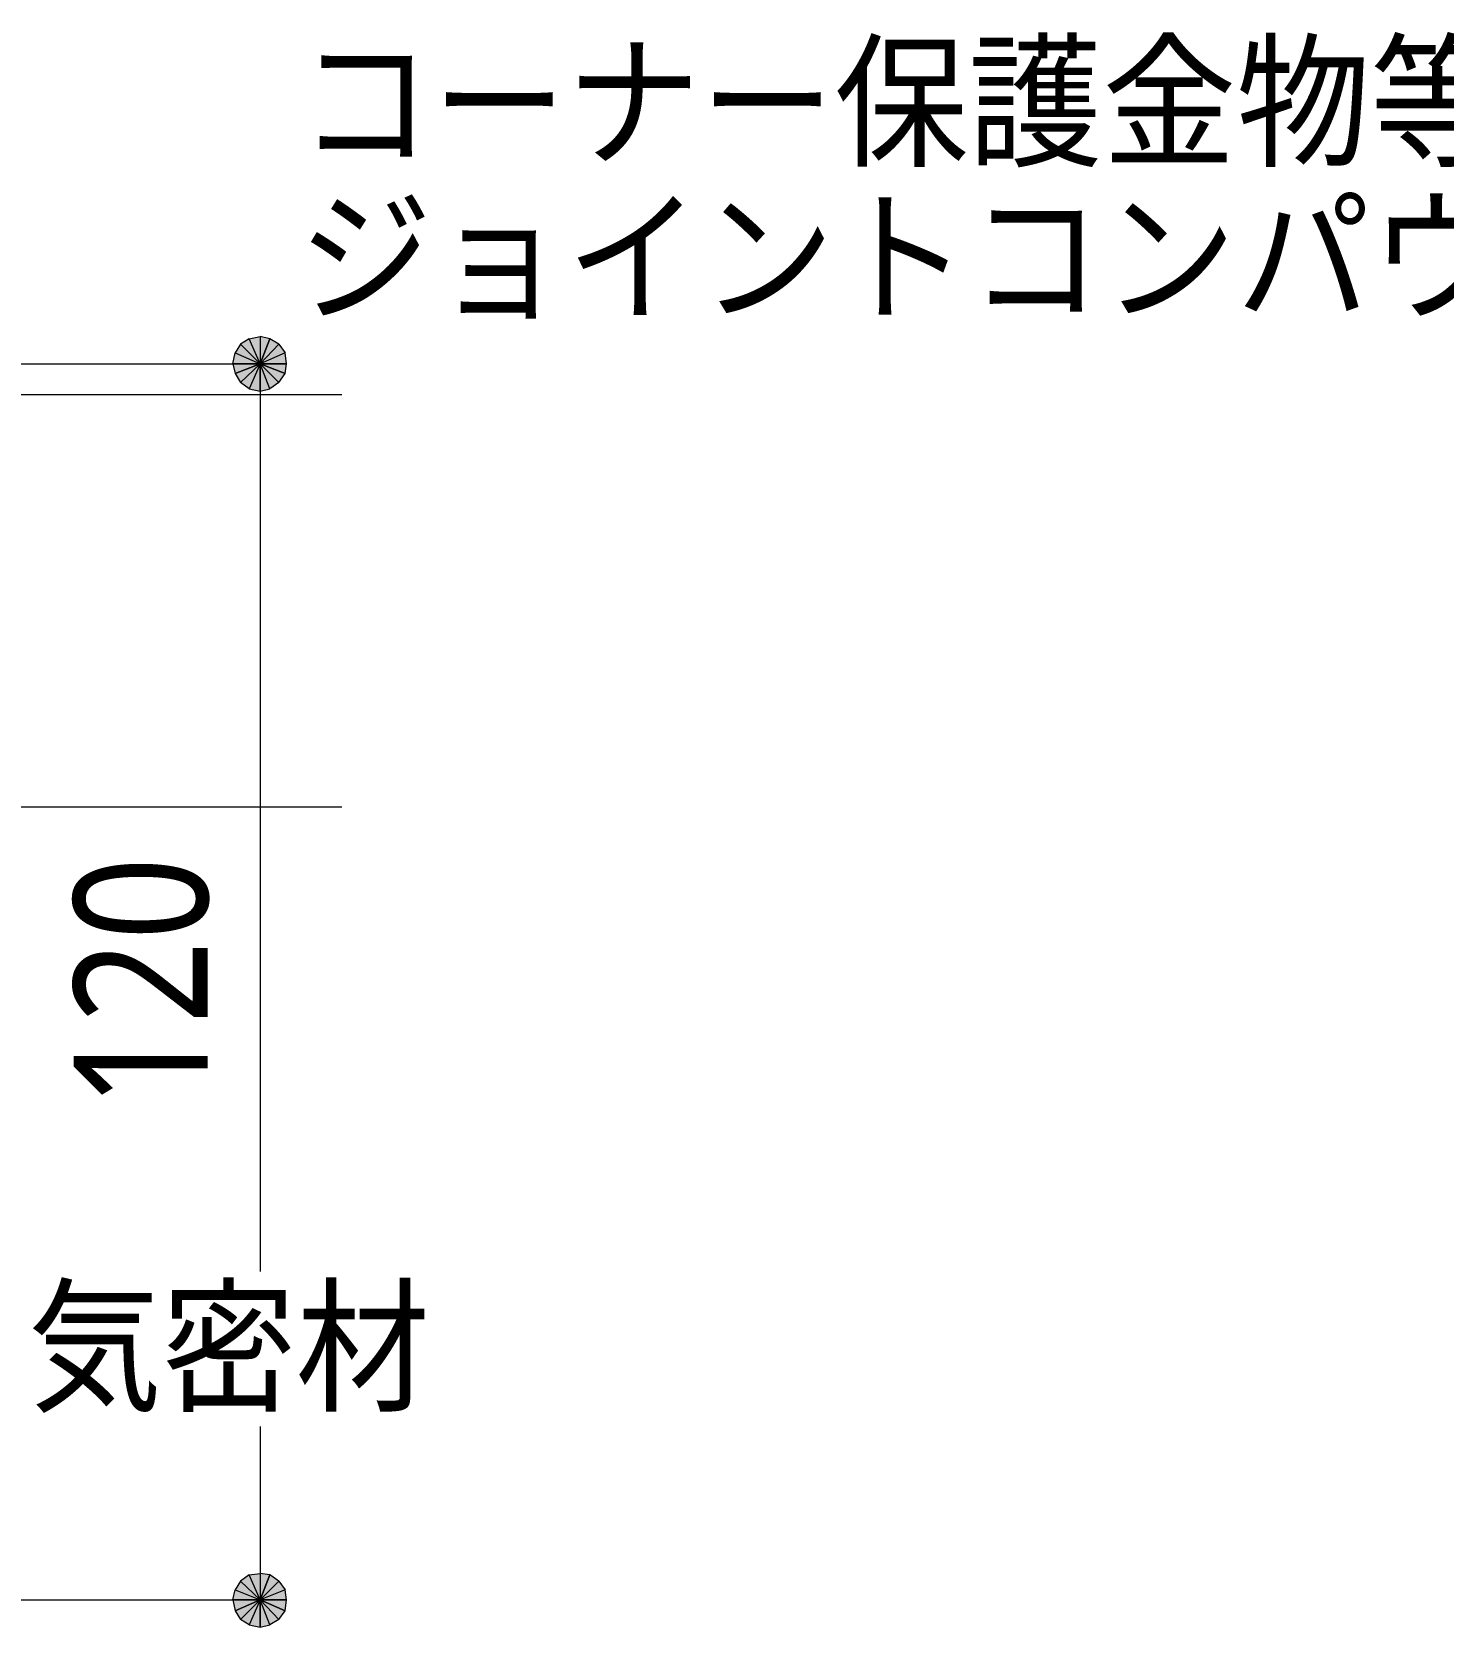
# Model space of a CAD drawing. Header units: millimetres. Extents: x 0 to 420, y 0 to 297.
# Drawn here: x 87.86 to 115.23, y 224.3 to 255.25 of the extents above; entities that cross this region are included whole.
import ezdxf
from ezdxf.enums import TextEntityAlignment as Align

# ---------------------------------------------------------------- set-up
doc = ezdxf.new("R2010")
doc.units = ezdxf.units.MM
doc.styles.add('kst32b', font='NotoSansJP-Variable.ttf')

msp = doc.modelspace()

# ---------------------------------------------------------------- hatches: boundary and pattern name
h = msp.add_hatch(color=7)
h.paths.add_polyline_path([(91.906, 249.195), (91.8, 249.026), (92.287, 248.814), (91.906, 249.195)])
h.paths.add_polyline_path([(91.8, 249.026), (92.287, 248.814), (91.758, 248.814), (91.8, 249.026)])
h.paths.add_polyline_path([(92.287, 248.814), (91.758, 248.814), (91.8, 248.624), (92.287, 248.814)])
h = msp.add_hatch(color=7)
h.paths.add_polyline_path([(92.477, 249.301), (92.287, 249.343), (92.287, 248.814), (92.477, 249.301)])
h.paths.add_polyline_path([(92.287, 249.343), (92.287, 248.814), (92.075, 249.301), (92.287, 249.343)])
h.paths.add_polyline_path([(92.287, 248.814), (92.075, 249.301), (91.906, 249.195), (92.287, 248.814)])
h = msp.add_hatch(color=7)
h.paths.add_polyline_path([(92.795, 248.814), (92.774, 249.026), (92.287, 248.814), (92.795, 248.814)])
h.paths.add_polyline_path([(92.774, 249.026), (92.287, 248.814), (92.646, 249.195), (92.774, 249.026)])
h.paths.add_polyline_path([(92.287, 248.814), (92.646, 249.195), (92.477, 249.301), (92.287, 248.814)])
h = msp.add_hatch(color=7)
h.paths.add_polyline_path([(91.8, 248.624), (91.906, 248.454), (92.287, 248.814), (91.8, 248.624)])
h.paths.add_polyline_path([(91.906, 248.454), (92.287, 248.814), (92.075, 248.327), (91.906, 248.454)])
h.paths.add_polyline_path([(92.287, 248.814), (92.075, 248.327), (92.287, 248.285), (92.287, 248.814)])
h = msp.add_hatch(color=7)
h.paths.add_polyline_path([(92.287, 248.285), (92.477, 248.327), (92.287, 248.814), (92.287, 248.285)])
h.paths.add_polyline_path([(92.477, 248.327), (92.287, 248.814), (92.646, 248.454), (92.477, 248.327)])
h.paths.add_polyline_path([(92.287, 248.814), (92.646, 248.454), (92.774, 248.624), (92.287, 248.814)])
for points in [[(92.774, 248.624), (92.795, 248.814), (92.287, 248.814), (92.774, 248.624)], [(92.774, 224.621), (92.795, 224.832), (92.287, 224.832), (92.774, 224.621)]]:
    msp.add_hatch(color=7).paths.add_polyline_path(points)
h = msp.add_hatch(color=7)
h.paths.add_polyline_path([(92.477, 225.319), (92.287, 225.34), (92.287, 224.832), (92.477, 225.319)])
h.paths.add_polyline_path([(92.287, 225.34), (92.287, 224.832), (92.075, 225.319), (92.287, 225.34)])
h.paths.add_polyline_path([(92.287, 224.832), (92.075, 225.319), (91.906, 225.192), (92.287, 224.832)])
h = msp.add_hatch(color=7)
h.paths.add_polyline_path([(92.795, 224.832), (92.774, 225.023), (92.287, 224.832), (92.795, 224.832)])
h.paths.add_polyline_path([(92.774, 225.023), (92.287, 224.832), (92.646, 225.192), (92.774, 225.023)])
h.paths.add_polyline_path([(92.287, 224.832), (92.646, 225.192), (92.477, 225.319), (92.287, 224.832)])
h = msp.add_hatch(color=7)
h.paths.add_polyline_path([(91.906, 225.192), (91.8, 225.023), (92.287, 224.832), (91.906, 225.192)])
h.paths.add_polyline_path([(91.8, 225.023), (92.287, 224.832), (91.758, 224.832), (91.8, 225.023)])
h.paths.add_polyline_path([(92.287, 224.832), (91.758, 224.832), (91.8, 224.621), (92.287, 224.832)])
h = msp.add_hatch(color=7)
h.paths.add_polyline_path([(91.8, 224.621), (91.906, 224.451), (92.287, 224.832), (91.8, 224.621)])
h.paths.add_polyline_path([(91.906, 224.451), (92.287, 224.832), (92.075, 224.346), (91.906, 224.451)])
h.paths.add_polyline_path([(92.287, 224.832), (92.075, 224.346), (92.287, 224.303), (92.287, 224.832)])
h = msp.add_hatch(color=7)
h.paths.add_polyline_path([(92.287, 224.303), (92.477, 224.346), (92.287, 224.832), (92.287, 224.303)])
h.paths.add_polyline_path([(92.477, 224.346), (92.287, 224.832), (92.646, 224.451), (92.477, 224.346)])
h.paths.add_polyline_path([(92.287, 224.832), (92.646, 224.451), (92.774, 224.621), (92.287, 224.832)])

# ---------------------------------------------------------------- linework, layer by layer
at = {"lineweight": 0}
for points in [[(91.906, 249.195), (91.8, 249.026), (92.287, 248.814)], [(92.287, 248.814), (92.075, 249.301), (91.906, 249.195)], [(92.287, 249.343), (92.287, 248.814), (92.075, 249.301)], [(92.477, 249.301), (92.287, 249.343), (92.287, 248.814)], [(92.287, 248.814), (92.646, 249.195), (92.477, 249.301)], [(92.774, 249.026), (92.287, 248.814), (92.646, 249.195)], [(91.8, 249.026), (92.287, 248.814), (91.758, 248.814)], [(92.795, 248.814), (92.774, 249.026), (92.287, 248.814)], [(92.287, 248.814), (91.758, 248.814), (91.8, 248.624)], [(91.8, 248.624), (91.906, 248.454), (92.287, 248.814)], [(91.906, 248.454), (92.287, 248.814), (92.075, 248.327)], [(92.287, 248.814), (92.075, 248.327), (92.287, 248.285)], [(92.287, 248.285), (92.477, 248.327), (92.287, 248.814)], [(92.477, 248.327), (92.287, 248.814), (92.646, 248.454)], [(92.287, 248.814), (92.646, 248.454), (92.774, 248.624)], [(92.774, 248.624), (92.795, 248.814), (92.287, 248.814)], [(92.287, 224.832), (92.075, 225.319), (91.906, 225.192)], [(92.287, 225.34), (92.287, 224.832), (92.075, 225.319)], [(92.477, 225.319), (92.287, 225.34), (92.287, 224.832)], [(92.287, 224.832), (92.646, 225.192), (92.477, 225.319)], [(91.8, 225.023), (92.287, 224.832), (91.758, 224.832)], [(91.906, 225.192), (91.8, 225.023), (92.287, 224.832)], [(92.774, 225.023), (92.287, 224.832), (92.646, 225.192)], [(92.795, 224.832), (92.774, 225.023), (92.287, 224.832)], [(92.287, 224.832), (91.758, 224.832), (91.8, 224.621)], [(91.8, 224.621), (91.906, 224.451), (92.287, 224.832)], [(91.906, 224.451), (92.287, 224.832), (92.075, 224.346)], [(92.287, 224.832), (92.075, 224.346), (92.287, 224.303)], [(92.287, 224.303), (92.477, 224.346), (92.287, 224.832)], [(92.477, 224.346), (92.287, 224.832), (92.646, 224.451)], [(92.287, 224.832), (92.646, 224.451), (92.774, 224.621)], [(92.774, 224.621), (92.795, 224.832), (92.287, 224.832)]]:
    msp.add_lwpolyline(points, close=True, dxfattribs=at)
at = {"lineweight": 13}
for points in [[(77.639, 248.814), (92.287, 248.814)], [(92.287, 248.814), (92.287, 231.204)], [(77.301, 248.221), (93.874, 248.221)], [(77.322, 240.221), (93.874, 240.221)], [(92.287, 228.198), (92.287, 224.832)], [(77.449, 224.832), (92.287, 224.832)]]:
    msp.add_lwpolyline(points, dxfattribs=at)

# ---------------------------------------------------------------- texts
at = {"style": 'kst32b'}
for s, height, p, p2 in [('コーナー保護金物等の上', 2.07913, (93.028, 252.857), (121.616, 252.857)), ('ジョイントコンパウンド塗り', 2.07913, (93.028, 249.851), (126.813, 249.851)), ('120', 2.5989, (91.271, 234.379), (91.271, 239.251)), ('気密材', 2.0791, (87.778, 228.706), (95.575, 228.706))]:
    msp.add_text(s, height=height, dxfattribs=at).set_placement(p, p2, align=Align.FIT)

doc.saveas('drawing.dxf')
